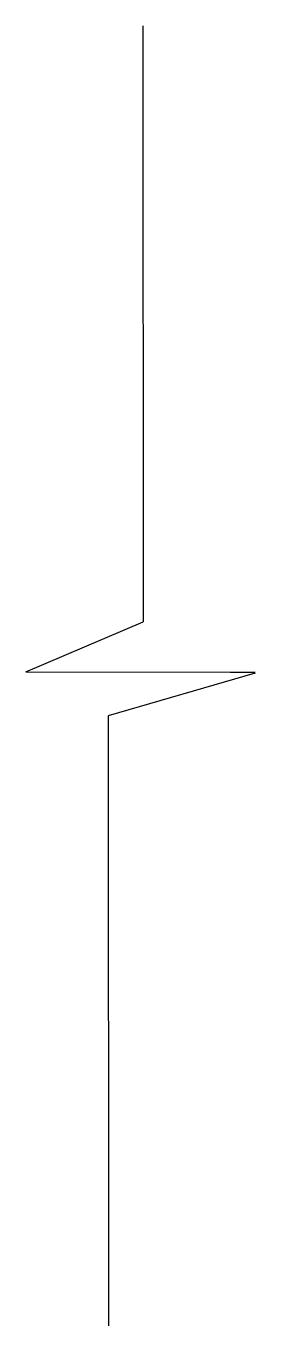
# Model space of a CAD drawing. Header units: inches. Extents: x 215676 to 3518780154, y 2761699 to 325936546.
# Drawn here: x 3518698839 to 3518700566, y 325599253 to 325609053 of the extents above.
import ezdxf

# ---------------------------------------------------------------- set-up
doc = ezdxf.new("R2010")
doc.units = ezdxf.units.IN
doc.header["$LTSCALE"] = 20
doc.header["$MEASUREMENT"] = 0
doc.layers.add('RL', color=1, linetype='Continuous')

msp = doc.modelspace()

# ---------------------------------------------------------------- linework, layer by layer
at = {"layer": 'RL', "ltscale": 0.5, "extrusion": (9.26477e-06, 0.00019168, 1)}
for p, q in [((3518699720.4, 325609053.5, 178.3), (3518699721.8, 325604561.3, 178.7)), ((3518698839.3, 325604184, 174.2), (3518699721.8, 325604561.3, 178.7)), ((3518698839.3, 325604184, 202.3), (3518700378.5, 325604183, 178.9)), ((3518700566.2, 325604175.4, 169.7), (3518699459.9, 325603852.7, 180.3)), ((3518700378.5, 325604183, 178.9), (3518700566.2, 325604183, 169.7)), ((3518699459.9, 325603852.7, 179.2), (3518699461.1, 325599253.5, 366.4))]:
    msp.add_line(p, q, dxfattribs=at)

doc.saveas('drawing.dxf')
